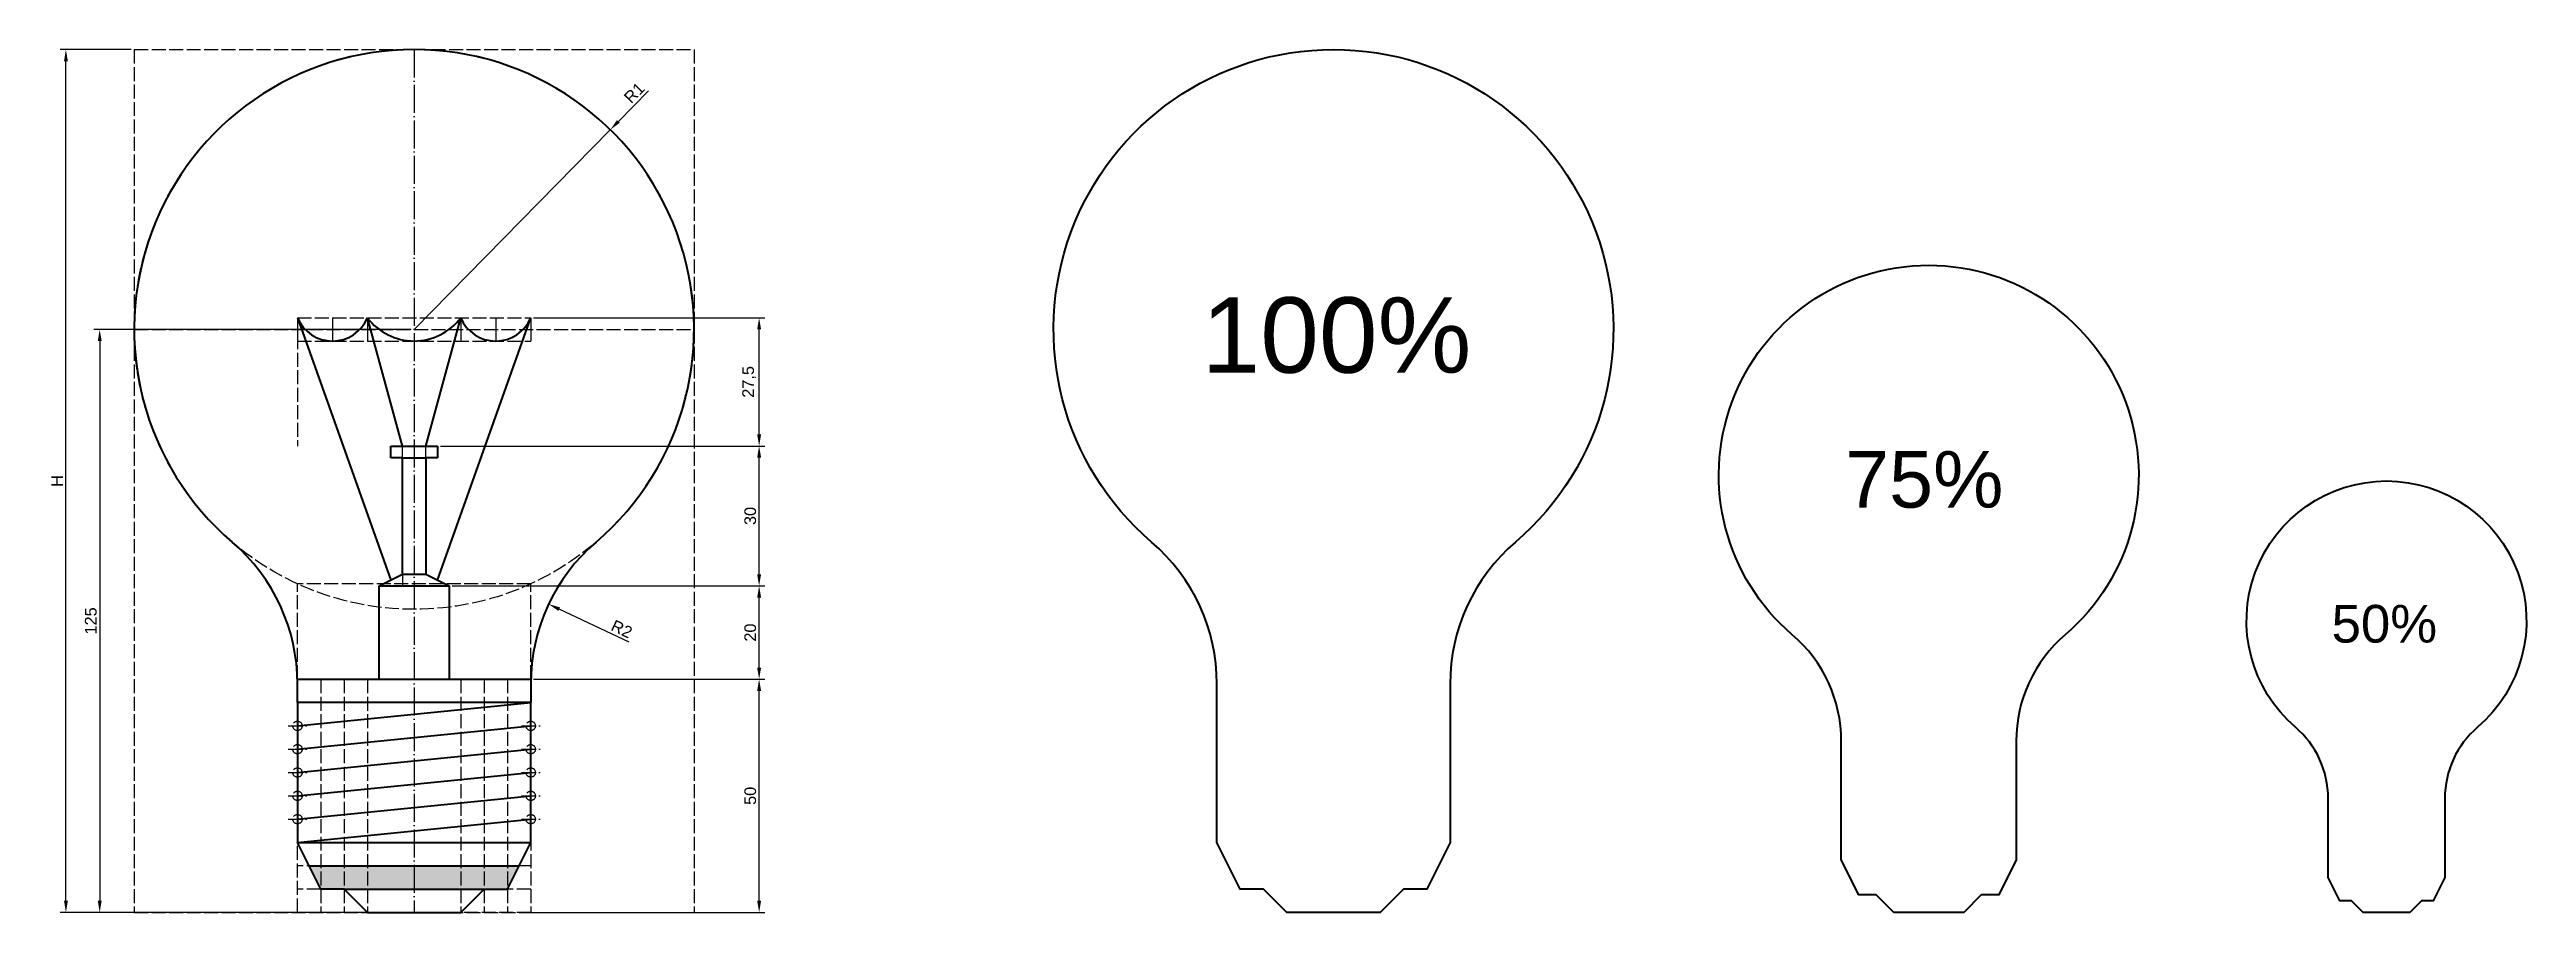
# Model space of a CAD drawing. Header units: millimetres. Extents: x 7290 to 7821, y 8960 to 9145.
import ezdxf

# ---------------------------------------------------------------- set-up
doc = ezdxf.new("R2010")
doc.units = ezdxf.units.MM
doc.header["$LTSCALE"] = 0.25
doc.header["$PDMODE"] = 34
doc.header["$PDSIZE"] = 2
doc.linetypes.add('ACAD_ISO02W100', pattern=[15, 12, -3])
doc.linetypes.add('ACAD_ISO04W100', pattern=[30, 24, -3, 0, -3])
doc.layers.add('0-Axis', color=43, linetype='ACAD_ISO04W100', lineweight=25)
doc.layers.add('0-Object', color=7, linetype='Continuous', lineweight=40)
doc.layers.add('0-Dimension', color=92, linetype='Continuous')
doc.layers.add('0-Sketch', color=20, linetype='ACAD_ISO02W100')
doc.styles.get("Standard").update_dxf_attribs({"font": 'arial.ttf'})
doc.dimstyles.new('ISO-25', dxfattribs={"dimtxt": 2.5, "dimasz": 2.5, "dimexe": 1.25, "dimexo": 0.625, "dimtad": 1, "dimtxsty": 'Standard', "dimcen": 2.5, "dimadec": 0, "dimazin": 0, "dimtfac": 1, "dimtmove": 0, "dimatfit": 3, "dimfxl": 1, "dimarcsym": 0})

# ---------------------------------------------------------------- blocks, each defined once
blk = doc.blocks.new('*D2')
at = {"layer": '0-Dimension', "color": 0, "lineweight": -2, "transparency": 16777216}
for p, q in [((7393.7, 9010.36), (7443.28, 9010.36)), ((7442.03, 8962.86), (7442.03, 9007.86)), ((7393.7, 8960.36), (7443.28, 8960.36))]:
    blk.add_line(p, q, dxfattribs=at)
at = {"layer": '0-Dimension', "color": 0, "transparency": 16777216}
for points in [[(7441.61, 9007.86), (7442.45, 9007.86), (7442.03, 9010.36)], [(7441.61, 8962.86), (7442.45, 8962.86), (7442.03, 8960.36)]]:
    blk.add_solid(points, dxfattribs=at)
at = {"layer": 'Defpoints', "color": 0, "transparency": 16777216}
for p in [(7393.07, 9010.36), (7442.03, 9010.36), (7393.07, 8960.36)]:
    blk.add_point(p, dxfattribs=at)
at = {"layer": '0-Dimension', "color": 0, "transparency": 16777216, "insert": (7440.13, 8985.36), "char_height": 2.5, "attachment_point": 5, "rotation": 90}
blk.add_mtext('50', dxfattribs=at)
blk = doc.blocks.new('*D3')
at = {"layer": '0-Dimension', "color": 0, "lineweight": -2, "transparency": 16777216}
for p, q in [((7376.2, 9030.36), (7443.28, 9030.36)), ((7442.03, 9012.86), (7442.03, 9027.86)), ((7393.7, 9010.36), (7443.28, 9010.36))]:
    blk.add_line(p, q, dxfattribs=at)
at = {"layer": '0-Dimension', "color": 0, "transparency": 16777216}
for points in [[(7441.61, 9027.86), (7442.45, 9027.86), (7442.03, 9030.36)], [(7441.61, 9012.86), (7442.45, 9012.86), (7442.03, 9010.36)]]:
    blk.add_solid(points, dxfattribs=at)
at = {"layer": 'Defpoints', "color": 0, "transparency": 16777216}
for p in [(7375.57, 9030.36), (7442.03, 9030.36), (7393.07, 9010.36)]:
    blk.add_point(p, dxfattribs=at)
at = {"layer": '0-Dimension', "color": 0, "transparency": 16777216, "insert": (7440.13, 9020.36), "char_height": 2.5, "attachment_point": 5, "rotation": 90}
blk.add_mtext('20', dxfattribs=at)
blk = doc.blocks.new('*D4')
at = {"layer": '0-Dimension', "color": 0, "lineweight": -2, "transparency": 16777216}
for p, q in [((7373.7, 9060.36), (7443.28, 9060.36)), ((7442.03, 9032.86), (7442.03, 9057.86)), ((7376.2, 9030.36), (7443.28, 9030.36))]:
    blk.add_line(p, q, dxfattribs=at)
at = {"layer": '0-Dimension', "color": 0, "transparency": 16777216}
for points in [[(7441.61, 9057.86), (7442.45, 9057.86), (7442.03, 9060.36)], [(7441.61, 9032.86), (7442.45, 9032.86), (7442.03, 9030.36)]]:
    blk.add_solid(points, dxfattribs=at)
at = {"layer": 'Defpoints', "color": 0, "transparency": 16777216}
for p in [(7373.07, 9060.36), (7442.03, 9060.36), (7375.57, 9030.36)]:
    blk.add_point(p, dxfattribs=at)
at = {"layer": '0-Dimension', "color": 0, "transparency": 16777216, "insert": (7440.13, 9045.36), "char_height": 2.5, "attachment_point": 5, "rotation": 90}
blk.add_mtext('30', dxfattribs=at)
blk = doc.blocks.new('*D5')
at = {"layer": '0-Dimension', "color": 0, "lineweight": -2, "transparency": 16777216}
for p, q in [((7393.7, 9087.86), (7443.28, 9087.86)), ((7442.03, 9062.86), (7442.03, 9085.36)), ((7373.7, 9060.36), (7443.28, 9060.36))]:
    blk.add_line(p, q, dxfattribs=at)
at = {"layer": '0-Dimension', "color": 0, "transparency": 16777216}
for points in [[(7441.61, 9085.36), (7442.45, 9085.36), (7442.03, 9087.86)], [(7441.61, 9062.86), (7442.45, 9062.86), (7442.03, 9060.36)]]:
    blk.add_solid(points, dxfattribs=at)
at = {"layer": 'Defpoints', "color": 0, "transparency": 16777216}
for p in [(7393.07, 9087.86), (7442.03, 9087.86), (7373.07, 9060.36)]:
    blk.add_point(p, dxfattribs=at)
at = {"layer": '0-Dimension', "color": 0, "transparency": 16777216, "insert": (7439.9, 9074.11), "char_height": 2.5, "attachment_point": 5, "rotation": 90}
blk.add_mtext('27,5', dxfattribs=at)
blk = doc.blocks.new('*D7')
at = {"layer": '0-Dimension', "color": 0, "lineweight": -2, "transparency": 16777216}
for p, q in [((7307.45, 9145.36), (7292.19, 9145.36)), ((7293.44, 8962.86), (7293.44, 9142.86)), ((7307.45, 8960.36), (7292.19, 8960.36))]:
    blk.add_line(p, q, dxfattribs=at)
at = {"layer": '0-Dimension', "color": 0, "transparency": 16777216}
for points in [[(7293.03, 9142.86), (7293.86, 9142.86), (7293.44, 9145.36)], [(7293.03, 8962.86), (7293.86, 8962.86), (7293.44, 8960.36)]]:
    blk.add_solid(points, dxfattribs=at)
at = {"layer": 'Defpoints', "color": 0, "transparency": 16777216}
for p in [(7293.44, 9145.36), (7308.07, 9145.36), (7308.07, 8960.36)]:
    blk.add_point(p, dxfattribs=at)
at = {"layer": '0-Dimension', "color": 0, "transparency": 16777216, "insert": (7291.57, 9052.86), "char_height": 2.5, "attachment_point": 5, "rotation": 90}
blk.add_mtext('H', dxfattribs=at)
blk = doc.blocks.new('*D8')
at = {"layer": '0-Dimension', "color": 0, "lineweight": -2, "transparency": 16777216}
for p, q in [((7367.45, 9085.36), (7299.43, 9085.36)), ((7300.68, 9082.86), (7300.68, 8962.86)), ((7367.45, 8960.36), (7299.43, 8960.36))]:
    blk.add_line(p, q, dxfattribs=at)
at = {"layer": '0-Dimension', "color": 0, "transparency": 16777216}
for points in [[(7300.27, 9082.86), (7301.1, 9082.86), (7300.68, 9085.36)], [(7300.27, 8962.86), (7301.1, 8962.86), (7300.68, 8960.36)]]:
    blk.add_solid(points, dxfattribs=at)
at = {"layer": 'Defpoints', "color": 0, "transparency": 16777216}
for p in [(7368.07, 9085.36), (7300.68, 8960.36), (7368.07, 8960.36)]:
    blk.add_point(p, dxfattribs=at)
at = {"layer": '0-Dimension', "color": 0, "transparency": 16777216, "insert": (7298.78, 9022.86), "char_height": 2.5, "attachment_point": 5, "rotation": 90}
blk.add_mtext('125', dxfattribs=at)
blk = doc.blocks.new('*D10')
at = {"layer": '0-Dimension', "color": 0, "lineweight": -2, "transparency": 16777216}
for p, q in [((7418.29, 9136.49), (7411.87, 9129.95)), ((7368.07, 9085.36), (7410.12, 9128.16))]:
    blk.add_line(p, q, dxfattribs=at)
at = {"layer": '0-Dimension', "color": 0, "transparency": 16777216}
blk.add_solid([(7411.57, 9130.24), (7412.16, 9129.66), (7410.12, 9128.16)], dxfattribs=at)
at = {"layer": 'Defpoints', "color": 0, "transparency": 16777216}
for p in [(7410.12, 9128.16), (7368.07, 9085.36)]:
    blk.add_point(p, dxfattribs=at)
at = {"layer": '0-Dimension', "color": 0, "transparency": 16777216, "insert": (7415.27, 9136.09), "char_height": 2.5, "attachment_point": 5, "rotation": 45.5138}
blk.add_mtext('R1', dxfattribs=at)
blk = doc.blocks.new('*D11')
at = {"layer": '0-Dimension', "color": 0, "lineweight": -2, "transparency": 16777216}
blk.add_line((7414.16, 9018.31), (7399.17, 9025.4), dxfattribs=at)
at = {"layer": '0-Dimension', "color": 0, "transparency": 16777216}
blk.add_solid([(7399.35, 9025.77), (7398.99, 9025.02), (7396.91, 9026.46)], dxfattribs=at)
at = {"layer": 'Defpoints', "color": 0, "transparency": 16777216}
for p in [(7396.91, 9026.46), (7433.07, 9009.37)]:
    blk.add_point(p, dxfattribs=at)
at = {"layer": '0-Dimension', "color": 0, "transparency": 16777216, "insert": (7412.59, 9021.13), "char_height": 2.5, "attachment_point": 5, "rotation": 334.6952}
blk.add_mtext('R2', dxfattribs=at)

msp = doc.modelspace()

# ---------------------------------------------------------------- hatches: boundary and pattern name
at = {"layer": '0-Object'}
h = msp.add_hatch(color=256, dxfattribs=at)
h.dxf.hatch_style = 1
h.paths.add_polyline_path([(7390.572, 8970.36), (7345.572, 8970.36), (7348.072, 8965.36), (7353.072, 8965.36), (7383.072, 8965.36), (7388.072, 8965.36)])

# ---------------------------------------------------------------- linework, layer by layer
at = {"layer": '0-Axis'}
for p, q in [((7368.072, 9145.36), (7368.072, 8960.36)), ((7343.072, 9087.86), (7343.072, 9082.86)), ((7350.572, 9087.86), (7350.572, 9082.86)), ((7358.072, 9087.86), (7358.072, 9082.86)), ((7378.072, 9087.86), (7378.072, 9082.86)), ((7385.572, 9087.86), (7385.572, 9082.86)), ((7393.072, 9087.86), (7393.072, 9082.86))]:
    msp.add_line(p, q, dxfattribs=at)
at = {"layer": '0-Object'}
for p, q in [((7343.072, 9087.86), (7363.072, 9031.61)), ((7365.572, 9060.36), (7358.072, 9087.86)), ((7370.572, 9060.36), (7378.072, 9087.86)), ((7373.072, 9031.61), (7393.072, 9087.86)), ((7363.072, 9057.86), (7363.072, 9060.36)), ((7363.072, 9060.36), (7373.072, 9060.36)), ((7365.572, 9057.86), (7363.072, 9057.86)), ((7365.572, 9032.86), (7365.572, 9057.86)), ((7365.572, 9057.86), (7370.572, 9057.86)), ((7370.572, 9057.86), (7370.572, 9032.86)), ((7373.072, 9057.86), (7370.572, 9057.86)), ((7373.072, 9060.36), (7373.072, 9057.86)), ((7360.572, 9030.36), (7365.572, 9032.86)), ((7365.572, 9032.86), (7370.572, 9032.86)), ((7370.572, 9032.86), (7375.572, 9030.36)), ((7360.572, 9010.36), (7360.572, 9030.36)), ((7360.572, 9030.36), (7375.572, 9030.36)), ((7375.572, 9030.36), (7375.572, 9010.36)), ((7343.072, 9005.36), (7343.072, 9010.36)), ((7343.072, 9010.36), (7393.072, 9010.36)), ((7393.072, 9010.36), (7393.072, 9005.36)), ((7393.072, 9005.36), (7343.072, 9005.36)), ((7343.072, 9005.36), (7343.072, 8975.36)), ((7343.072, 9000.36), (7393.072, 9005.36)), ((7393.072, 8975.36), (7393.072, 9005.36)), ((7343.072, 8995.36), (7393.072, 9000.36)), ((7343.072, 8990.36), (7393.072, 8995.36)), ((7343.072, 8985.36), (7393.072, 8990.36)), ((7343.072, 8980.36), (7393.072, 8985.36)), ((7343.072, 8975.36), (7393.072, 8980.36)), ((7348.072, 8965.36), (7343.072, 8975.36)), ((7343.072, 8975.36), (7393.072, 8975.36)), ((7388.072, 8965.36), (7393.072, 8975.36)), ((7345.572, 8970.36), (7390.572, 8970.36)), ((7353.072, 8965.36), (7348.072, 8965.36)), ((7358.072, 8960.36), (7353.072, 8965.36)), ((7353.072, 8965.36), (7383.072, 8965.36)), ((7378.072, 8960.36), (7383.072, 8965.36)), ((7383.072, 8965.36), (7388.072, 8965.36)), ((7358.072, 8960.36), (7378.072, 8960.36))]:
    msp.add_line(p, q, dxfattribs=at)
for points in [[(7590.146, 9009.366), (7590.146, 9005.36), (7590.146, 8975.36), (7585.146, 8965.36), (7580.146, 8965.36), (7575.146, 8960.36), (7555.146, 8960.36), (7550.146, 8965.36), (7545.146, 8965.36), (7540.146, 8975.36), (7540.146, 9005.36), (7540.146, 9009.366, 0.2192166), (7526.146, 9039.764, -2.7075911), (7604.146, 9039.764, 0.2192166)], [(7711.484, 8997.115), (7711.484, 8994.11), (7711.484, 8971.61), (7707.734, 8964.11), (7703.984, 8964.11), (7700.234, 8960.36), (7685.234, 8960.36), (7681.484, 8964.11), (7677.734, 8964.11), (7673.984, 8971.61), (7673.984, 8994.11), (7673.984, 8997.115, 0.2192166), (7663.484, 9019.913, -2.7075911), (7721.984, 9019.913, 0.2192166)], [(7803.355, 8984.863), (7803.355, 8982.86), (7803.355, 8967.86), (7800.855, 8962.86), (7798.355, 8962.86), (7795.855, 8960.36), (7785.855, 8960.36), (7783.355, 8962.86), (7780.855, 8962.86), (7778.355, 8967.86), (7778.355, 8982.86), (7778.355, 8984.863, 0.2192166), (7771.355, 9000.062, -2.7075911), (7810.355, 9000.062, 0.2192166)]]:
    msp.add_lwpolyline(points, format="xyb", close=True, dxfattribs=at)
for centre, radius, start, end in [((7368.072, 9085.36), 60, 310.5416, 229.4584), ((7350.572, 9090.985), 8.125, 202.61986, 337.38014), ((7368.072, 9095.36), 12.5, 216.8699, 323.1301), ((7385.572, 9090.985), 8.125, 202.61986, 337.38014), ((7303.072, 9009.366), 40, 0, 49.4584), ((7433.072, 9009.366), 40, 130.5416, 180)]:
    msp.add_arc(centre, radius, start, end, dxfattribs=at)
at = {"layer": '0-Sketch'}
for p, q in [((7308.072, 9145.36), (7308.072, 8960.36)), ((7308.072, 9145.36), (7428.072, 9145.36)), ((7428.072, 9145.36), (7428.072, 8960.36)), ((7308.072, 9085.36), (7428.072, 9085.36)), ((7343.072, 9087.86), (7393.072, 9087.86)), ((7343.072, 9087.86), (7343.072, 9060.36)), ((7343.072, 9082.86), (7393.072, 9082.86)), ((7365.572, 9057.86), (7365.572, 9060.36)), ((7370.572, 9057.86), (7370.572, 9060.36)), ((7365.572, 9032.86), (7365.572, 9030.36)), ((7343.072, 9010.36), (7343.072, 9030.816)), ((7393.072, 9030.816), (7343.072, 9030.816)), ((7393.072, 9010.36), (7393.072, 9030.816)), ((7343.072, 9010.36), (7393.072, 9010.36)), ((7343.072, 8960.36), (7343.072, 9010.36)), ((7348.072, 9010.36), (7348.072, 8960.36)), ((7353.072, 9010.36), (7353.072, 8960.36)), ((7358.072, 9010.36), (7358.072, 8960.36)), ((7378.072, 9010.36), (7378.072, 8960.36)), ((7383.072, 9010.36), (7383.072, 8960.36)), ((7388.072, 9010.36), (7388.072, 8960.36)), ((7393.072, 9010.36), (7393.072, 8960.36)), ((7343.072, 9005.36), (7393.072, 9005.36)), ((7393.072, 8975.36), (7343.072, 8975.36)), ((7393.072, 8970.36), (7343.072, 8970.36)), ((7393.072, 8965.36), (7343.072, 8965.36)), ((7308.072, 8960.36), (7428.072, 8960.36)), ((7393.072, 8960.36), (7343.072, 8960.36))]:
    msp.add_line(p, q, dxfattribs=at)
msp.add_circle((7368.072, 9085.36), 60, dxfattribs=at)
for p in [(7343.072, 9000.36), (7393.072, 9000.36), (7343.072, 8995.36), (7393.072, 8995.36), (7343.072, 8990.36), (7393.072, 8990.36), (7343.072, 8985.36), (7393.072, 8985.36), (7343.072, 8980.36), (7393.072, 8980.36)]:
    msp.add_point(p, dxfattribs=at)

# ---------------------------------------------------------------- texts
at = {"layer": '0-Object'}
for s, height, p in [('100%%%', 16.1784, (7536.888, 9076.064)), ('75%%%', 12.1338, (7674.815, 9047.138)), ('50%%%', 8.0892, (7779.09, 9018.212))]:
    msp.add_text(s, height=height, dxfattribs=at).set_placement(p)

# ---------------------------------------------------------------- dimensions: what is measured, and where the dimension line sits
at = {"layer": '0-Dimension'}
dim = msp.add_linear_dim(base=(7293.444, 9145.36), p1=(7308.072, 8960.36), p2=(7308.072, 9145.36), angle=90, text='H', dimstyle='ISO-25', dxfattribs=at)
dim.commit()
dim.dimension.update_dxf_attribs({"geometry": '*D7', "text_midpoint": (7293.444, 9052.86), "dimtype": 160})
for center, mpoint, text, picture, middle in [((7368.072, 9085.36), (7410.116, 9128.165), 'R1', '*D10', (7416.608, 9134.774)), ((7433.072, 9009.366), (7396.91, 9026.464), 'R2', '*D11', (7411.785, 9019.431))]:
    dim = msp.add_radius_dim(center=center, mpoint=mpoint, text=text, dimstyle='ISO-25', dxfattribs=at)
    dim.commit()
    dim.dimension.update_dxf_attribs({"geometry": picture, "text_midpoint": middle, "dimtype": 164})
dim = msp.add_linear_dim(base=(7300.684, 8960.36), p1=(7368.072, 9085.36), p2=(7368.072, 8960.36), angle=90, dimstyle='ISO-25', dxfattribs=at)
dim.commit()
dim.dimension.update_dxf_attribs({"geometry": '*D8', "text_midpoint": (7300.684, 9022.86), "dimtype": 160})
for base, p1, p2, picture, middle in [((7442.029, 9087.86), (7373.072, 9060.36), (7393.072, 9087.86), '*D5', (7439.902, 9074.11)), ((7442.029, 9060.36), (7375.572, 9030.36), (7373.072, 9060.36), '*D4', (7440.127, 9045.36)), ((7442.029, 9030.36), (7393.072, 9010.36), (7375.572, 9030.36), '*D3', (7440.127, 9020.36))]:
    dim = msp.add_linear_dim(base=base, p1=p1, p2=p2, angle=90, dimstyle='ISO-25', override={"dimtmove": 1}, dxfattribs=at)
    dim.commit()
    dim.dimension.update_dxf_attribs({"geometry": picture, "text_midpoint": middle})
dim = msp.add_linear_dim(base=(7442.029, 9010.36), p1=(7393.072, 8960.36), p2=(7393.072, 9010.36), angle=90, dimstyle='ISO-25', dxfattribs=at)
dim.commit()
dim.dimension.update_dxf_attribs({"geometry": '*D2', "text_midpoint": (7440.127, 8985.36)})

doc.saveas('drawing.dxf')
